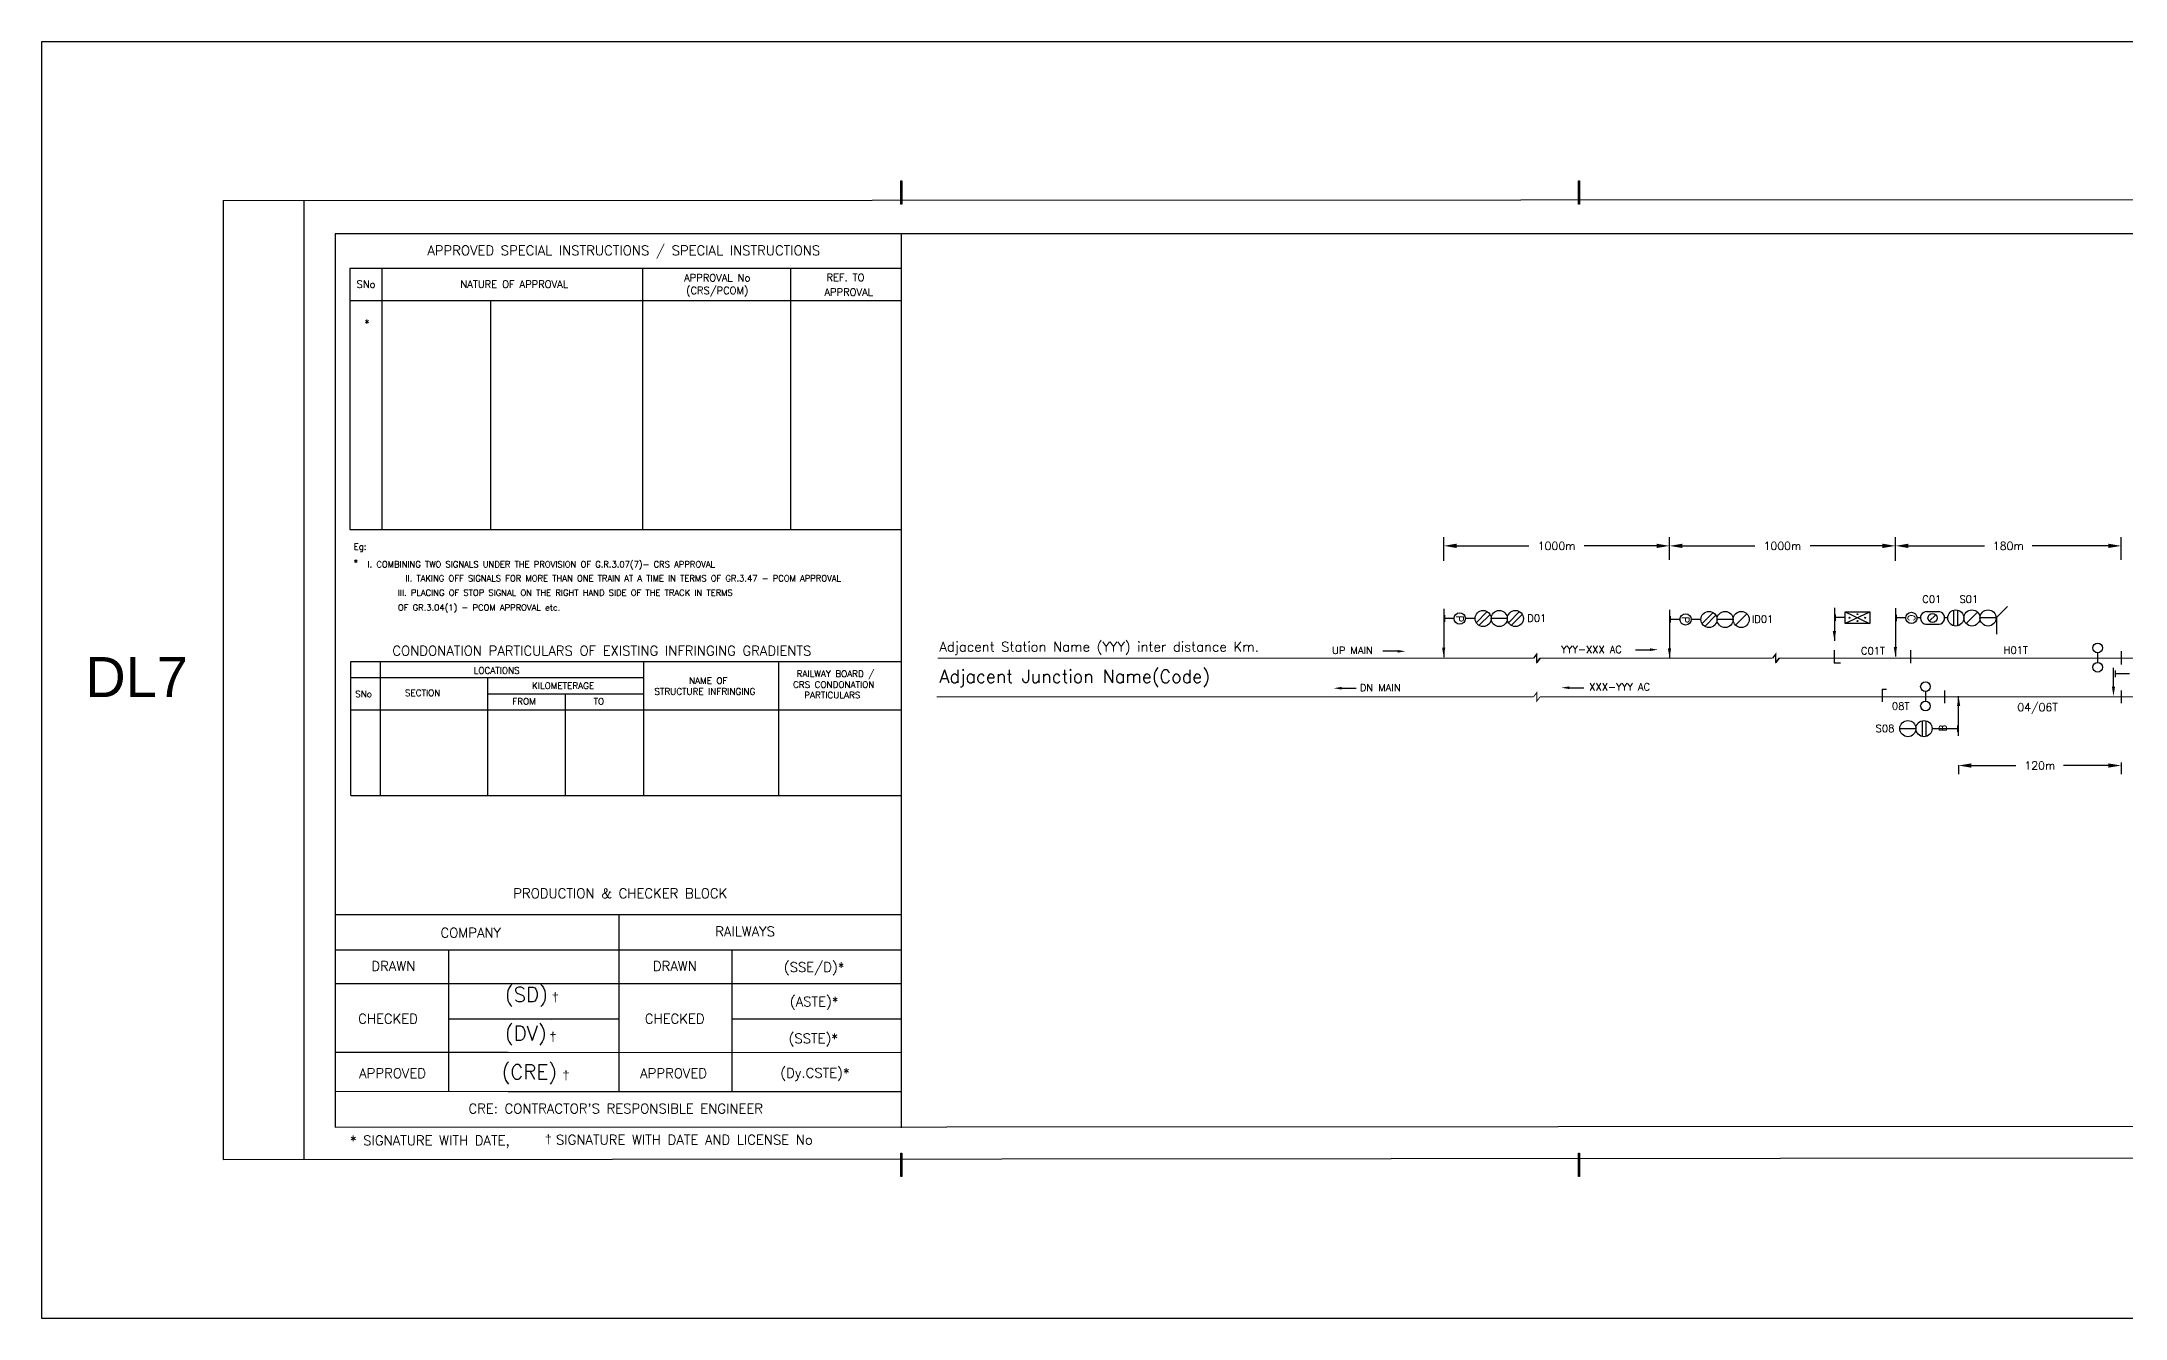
# Model space of a CAD drawing. Extents: x -19437 to 6205, y 191 to 7890.
# Drawn here: x -19437 to -18952.6, y 7592.9 to 7889.8 of the extents above; entities that cross this region are included whole.
import ezdxf
from ezdxf.enums import TextEntityAlignment as Align

# ---------------------------------------------------------------- set-up
doc = ezdxf.new("R2010")
doc.units = 0
doc.header["$LTSCALE"] = 0.5
doc.layers.get('0').update_dxf_attribs({"linetype": 'CONTINUOUS'})
doc.layers.get('DEFPOINTS').update_dxf_attribs({"linetype": 'CONTINUOUS'})
doc.layers.add('CHAINAGE', color=250, linetype='CONTINUOUS')
doc.layers.add('DIM', color=7, linetype='CONTINUOUS')
doc.styles.add('ARIAL', font='arial.ttf')
doc.styles.add('ROMANS', font='ROMANS.shx')
doc.dimstyles.get("Standard").update_dxf_attribs({"dimtxt": 0.18, "dimasz": 0.18, "dimexe": 0.18, "dimexo": 0.0625, "dimgap": 0.09, "dimtad": 0, "dimtih": 1, "dimtoh": 1, "dimdec": 4, "dimzin": 0, "dimdsep": 46, "dimtxsty": 'Standard', "dimcen": 0.09, "dimadec": 0, "dimazin": 0, "dimtfac": 1, "dimtdec": 4, "dimtofl": 0, "dimtmove": 0, "dimatfit": 3, "dimfxl": 1, "dimtolj": 1, "dimtzin": 0, "dimarcsym": 0})

# ---------------------------------------------------------------- blocks, each defined once
blk = doc.blocks.new('*D148')
at = {"color": 0, "lineweight": -2, "transparency": 16777216}
for p, q in [((-19058.6, 7770.59), (-19058.6, 7774.56)), ((-19006.1, 7769.81), (-19006.1, 7774.56)), ((-19055.6, 7772.56), (-19038.78, 7772.56)), ((-19009.1, 7772.56), (-19025.92, 7772.56))]:
    blk.add_line(p, q, dxfattribs=at)
at = {"color": 0, "transparency": 16777216}
for points in [[(-19055.6, 7773.06), (-19055.6, 7772.06), (-19058.6, 7772.56)], [(-19009.1, 7773.06), (-19009.1, 7772.06), (-19006.1, 7772.56)]]:
    blk.add_solid(points, dxfattribs=at)
at = {"layer": 'DEFPOINTS', "color": 0, "transparency": 16777216}
for p in [(-19058.6, 7769.59), (-19006.1, 7772.56), (-19006.1, 7768.81)]:
    blk.add_point(p, dxfattribs=at)
at = {"color": 0, "transparency": 16777216, "insert": (-19032.35, 7772.56), "char_height": 1.86, "attachment_point": 5, "style": 'ROMANS'}
blk.add_mtext('\\A1;1000m', dxfattribs=at)
blk = doc.blocks.new('*D149')
at = {"color": 0, "lineweight": -2, "transparency": 16777216}
for p, q in [((-19111.1, 7769.08), (-19111.1, 7774.56)), ((-19058.6, 7769.33), (-19058.6, 7774.56)), ((-19108.1, 7772.56), (-19091.28, 7772.56)), ((-19061.6, 7772.56), (-19078.42, 7772.56))]:
    blk.add_line(p, q, dxfattribs=at)
at = {"color": 0, "transparency": 16777216}
for points in [[(-19108.1, 7773.06), (-19108.1, 7772.06), (-19111.1, 7772.56)], [(-19061.6, 7773.06), (-19061.6, 7772.06), (-19058.6, 7772.56)]]:
    blk.add_solid(points, dxfattribs=at)
at = {"layer": 'DEFPOINTS', "color": 0, "transparency": 16777216}
for p in [(-19058.6, 7772.56), (-19111.1, 7768.08), (-19058.6, 7768.33)]:
    blk.add_point(p, dxfattribs=at)
at = {"color": 0, "transparency": 16777216, "insert": (-19084.85, 7772.56), "char_height": 1.86, "attachment_point": 5, "style": 'ROMANS'}
blk.add_mtext('\\A1;1000m', dxfattribs=at)
blk = doc.blocks.new('*D151')
at = {"color": 0, "lineweight": -2, "transparency": 16777216}
for p, q in [((-19006.1, 7769.08), (-19006.1, 7774.56)), ((-18953.6, 7769.33), (-18953.6, 7774.56)), ((-19003.1, 7772.56), (-18985.39, 7772.56)), ((-18956.6, 7772.56), (-18974.31, 7772.56))]:
    blk.add_line(p, q, dxfattribs=at)
at = {"color": 0, "transparency": 16777216}
for points in [[(-19003.1, 7773.06), (-19003.1, 7772.06), (-19006.1, 7772.56)], [(-18956.6, 7773.06), (-18956.6, 7772.06), (-18953.6, 7772.56)]]:
    blk.add_solid(points, dxfattribs=at)
at = {"layer": 'DEFPOINTS', "color": 0, "transparency": 16777216}
for p in [(-18953.6, 7772.56), (-19006.1, 7768.08), (-18953.6, 7768.33)]:
    blk.add_point(p, dxfattribs=at)
at = {"color": 0, "transparency": 16777216, "insert": (-18979.85, 7772.56), "char_height": 1.86, "attachment_point": 5, "style": 'ROMANS'}
blk.add_mtext('\\A1;180m', dxfattribs=at)
blk = doc.blocks.new('*D180')
at = {"color": 0, "lineweight": -2, "transparency": 16777216}
for p, q in [((-18991.42, 7721.55), (-18991.42, 7719.48)), ((-18988.42, 7721.48), (-18978.06, 7721.48)), ((-18956.62, 7721.48), (-18966.98, 7721.48)), ((-18953.62, 7722.17), (-18953.62, 7719.48))]:
    blk.add_line(p, q, dxfattribs=at)
at = {"color": 0, "transparency": 16777216}
for points in [[(-18988.42, 7721.98), (-18988.42, 7720.98), (-18991.42, 7721.48)], [(-18956.62, 7721.98), (-18956.62, 7720.98), (-18953.62, 7721.48)]]:
    blk.add_solid(points, dxfattribs=at)
at = {"layer": 'DEFPOINTS', "color": 0, "transparency": 16777216}
for p in [(-18991.42, 7722.55), (-18953.62, 7723.17), (-18953.62, 7721.48)]:
    blk.add_point(p, dxfattribs=at)
at = {"color": 0, "transparency": 16777216, "insert": (-18972.52, 7721.48), "char_height": 1.86, "attachment_point": 5, "style": 'ROMANS'}
blk.add_mtext('\\A1;120m', dxfattribs=at)

msp = doc.modelspace()

# ---------------------------------------------------------------- hatches: boundary and pattern name
at = {"true_color": 0x000000}
h = msp.add_hatch(color=18, dxfattribs=at)
h.dxf.hatch_style = 1
h.paths.add_polyline_path([(-19237.0345, 7857.4387), (-19237.3216, 7857.4387), (-19237.3216, 7852.0142), (-19237.0345, 7852.0142)])
h = msp.add_hatch(color=18, dxfattribs=at)
h.dxf.hatch_style = 1
h.paths.add_polyline_path([(-19079.4917, 7857.4387), (-19079.7788, 7857.4387), (-19079.7788, 7852.0142), (-19079.4917, 7852.0142)])
h = msp.add_hatch(color=18, dxfattribs=at)
h.dxf.hatch_style = 1
h.paths.add_polyline_path([(-19237.0345, 7631.3555), (-19237.3216, 7631.3555), (-19237.3216, 7625.931), (-19237.0345, 7625.931)])
h = msp.add_hatch(color=18, dxfattribs=at)
h.dxf.hatch_style = 1
h.paths.add_polyline_path([(-19079.4917, 7631.3555), (-19079.7788, 7631.3555), (-19079.7788, 7625.931), (-19079.4917, 7625.931)])

# ---------------------------------------------------------------- linework, layer by layer
at = {"color": 18, "true_color": 0x000000}
for p, q in [((-19394.8511, 7852.8576), (-17662.1127, 7853.7606)), ((-19394.8511, 7852.8576), (-19394.8511, 7629.8787)), ((-17669.1788, 7845.1276), (-19368.7605, 7845.1276)), ((-19368.7605, 7845.1276), (-19368.7605, 7637.3771)), ((-19237.1741, 7845.1276), (-19237.1741, 7637.2619)), ((-19365.4063, 7837.1493), (-19237.1741, 7837.1493)), ((-19365.4063, 7837.1493), (-19365.4063, 7776.3508)), ((-19357.9063, 7837.1493), (-19357.9063, 7776.3508)), ((-19297.3109, 7837.1493), (-19297.3109, 7776.3508)), ((-19262.9712, 7837.1493), (-19262.9712, 7776.3508)), ((-19365.4063, 7829.6493), (-19237.1741, 7829.6493)), ((-19365.4063, 7829.6493), (-19362.4537, 7829.6493)), ((-19332.6979, 7829.6493), (-19332.6979, 7776.3508)), ((-19365.4063, 7776.3508), (-19237.1741, 7776.3508)), ((-19111.0979, 7757.9169), (-19111.0979, 7746.6669)), ((-19110.9308, 7756.4136), (-19110.9308, 7754.9136)), ((-19108.6808, 7755.6636), (-19110.9308, 7755.6636)), ((-19103.8058, 7755.6636), (-19106.0558, 7755.6636)), ((-19103.5361, 7754.6947), (-19100.962, 7757.2689)), ((-19102.8997, 7754.0583), (-19100.3256, 7756.6325)), ((-19096.3058, 7755.6636), (-19100.0558, 7755.6636)), ((-19096.0361, 7754.6947), (-19093.462, 7757.2689)), ((-19095.3997, 7754.0583), (-19092.8256, 7756.6325)), ((-19058.5979, 7757.7039), (-19058.5979, 7746.4539)), ((-19058.4308, 7756.2006), (-19058.4308, 7754.7006)), ((-19056.1808, 7755.4506), (-19058.4308, 7755.4506)), ((-19051.3058, 7755.4506), (-19053.5558, 7755.4506)), ((-19051.0361, 7754.4817), (-19048.462, 7757.0559)), ((-19050.3997, 7753.8453), (-19047.8256, 7756.4195)), ((-19043.8058, 7755.4506), (-19047.5558, 7755.4506)), ((-19040.605, 7756.7764), (-19043.2567, 7754.1248)), ((-19020.2725, 7758.1629), (-19020.2725, 7750.4965)), ((-19020.1226, 7756.6147), (-19020.1226, 7755.1147)), ((-19017.7968, 7755.8647), (-19020.1226, 7755.87)), ((-19017.7852, 7757.1878), (-19012.1039, 7754.5356)), ((-19017.7304, 7754.5628), (-19012.1574, 7757.1266)), ((-19006.0979, 7758.0475), (-19006.0979, 7746.7975)), ((-19005.9308, 7756.5442), (-19005.9308, 7755.0442)), ((-19003.6808, 7755.7942), (-19005.9308, 7755.7942)), ((-19000.2659, 7755.7942), (-19001.0558, 7755.7942)), ((-18998.9013, 7757.2909), (-18996.014, 7757.2905)), ((-18998.2074, 7755.0314), (-18996.7224, 7756.5163)), ((-18993.9308, 7755.7942), (-18994.6403, 7755.7942)), ((-18992.5058, 7753.974), (-18992.5058, 7757.6144)), ((-18991.6058, 7753.974), (-18991.6058, 7757.6144)), ((-18986.98, 7757.1201), (-18989.6317, 7754.4684)), ((-18982.6808, 7755.7942), (-18986.4308, 7755.7942)), ((-18982.6808, 7755.7942), (-18980.0292, 7758.4459)), ((-18982.6252, 7755.7942), (-18982.6231, 7752.0442)), ((-18998.9102, 7754.3159), (-18996.0229, 7754.3155)), ((-19365.1636, 7714.5319), (-19365.1636, 7745.669)), ((-19365.1636, 7745.669), (-19237.1741, 7745.669)), ((-19358.2992, 7745.669), (-19358.2992, 7714.5319)), ((-19297.1114, 7745.669), (-19297.1114, 7714.5319)), ((-19265.7072, 7745.669), (-19265.7072, 7714.5319)), ((-19121.8327, 7748.0381), (-19125.2077, 7748.0381)), ((-19089.4438, 7747.4709), (-19090.2065, 7746.4539)), ((-19089.4438, 7745.4106), (-19089.4438, 7747.4709)), ((-19089.4438, 7745.4368), (-19089.4438, 7747.4709)), ((-19089.4438, 7745.4368), (-19088.681, 7746.4539)), ((-19088.681, 7746.4539), (-19089.4438, 7745.4368)), ((-19066.5192, 7748.419), (-19063.1442, 7748.419)), ((-19033.9073, 7747.4709), (-19034.67, 7746.4539)), ((-19033.9073, 7745.4106), (-19033.9073, 7747.4709)), ((-19033.9073, 7745.4368), (-19033.9073, 7747.4709)), ((-19033.9073, 7745.4368), (-19033.1446, 7746.4539)), ((-19033.1446, 7746.4539), (-19033.9073, 7745.4368)), ((-19020.3479, 7748.2975), (-19020.3479, 7745.2975)), ((-19020.3479, 7748.2975), (-19020.3479, 7745.2975)), ((-19018.8479, 7745.2975), (-19020.3479, 7745.2975)), ((-19018.8479, 7745.2975), (-19020.3479, 7745.2975)), ((-19002.6104, 7748.2975), (-19002.6104, 7745.2975)), ((-18959.0781, 7747.7095), (-18959.0781, 7745.4595)), ((-18953.5979, 7748.0344), (-18953.5979, 7745.0344)), ((-18953.5979, 7747.9356), (-18953.5979, 7744.9356)), ((-19365.1152, 7741.919), (-19297.1114, 7741.919)), ((-19333.3573, 7741.919), (-19333.3573, 7714.5319)), ((-18955.3979, 7739.9714), (-18955.3979, 7744.1763)), ((-18955.3979, 7739.8345), (-18955.3979, 7740.3287)), ((-18954.9761, 7743.5633), (-18954.9761, 7742.0633)), ((-18951.6898, 7742.8133), (-18954.9761, 7742.8187)), ((-19333.3573, 7738.169), (-19297.1114, 7738.169)), ((-19315.349, 7738.169), (-19315.349, 7714.5319)), ((-19134.8252, 7739.4545), (-19131.4502, 7739.4545)), ((-19081.8629, 7739.5686), (-19078.4879, 7739.5686)), ((-19009.1715, 7739.254), (-19009.1715, 7736.254)), ((-19009.1686, 7739.2526), (-19009.1686, 7736.2526)), ((-18999.1027, 7738.7095), (-18999.1027, 7736.4595)), ((-18994.697, 7738.9539), (-18994.697, 7735.9539)), ((-18991.3968, 7728.3786), (-18991.3968, 7737.5835)), ((-18953.5979, 7738.9539), (-18953.5979, 7735.9539)), ((-19365.1628, 7734.419), (-19237.1741, 7734.419)), ((-18999.8889, 7731.8844), (-18999.8889, 7728.244)), ((-18998.9889, 7731.8844), (-18998.9889, 7728.244)), ((-18991.5639, 7729.3142), (-18991.5639, 7730.8142)), ((-19005.0639, 7730.0642), (-19001.3139, 7730.0642)), ((-18997.5639, 7730.0642), (-18991.5639, 7730.0588)), ((-19365.1605, 7714.5319), (-19237.1741, 7714.5319)), ((-19368.7434, 7695.2269), (-19368.7481, 7637.3775)), ((-19328.5623, 7686.7702), (-19368.706, 7686.7729)), ((-19237.1741, 7686.764), (-19328.5623, 7686.7702)), ((-19302.8272, 7686.7702), (-19302.8272, 7645.6426)), ((-19328.5623, 7678.5177), (-19368.7064, 7678.5204)), ((-19342.3941, 7645.6439), (-19342.3939, 7678.5191)), ((-19237.1741, 7678.5115), (-19328.5626, 7678.5177)), ((-19276.5303, 7645.6412), (-19276.5301, 7678.5164)), ((-19328.5623, 7670.7051), (-19368.7067, 7670.7078)), ((-19237.1741, 7670.699), (-19328.5629, 7670.7051)), ((-19302.8272, 7662.5279), (-19342.394, 7662.5289)), ((-19318.4161, 7662.3542), (-19318.4171, 7662.3542)), ((-19237.1741, 7662.5216), (-19276.5302, 7662.5243)), ((-19328.5623, 7654.7167), (-19368.7073, 7654.7194)), ((-19237.1741, 7654.7105), (-19328.5636, 7654.7167)), ((-19328.5623, 7645.6426), (-19368.7077, 7645.6453)), ((-19237.1741, 7645.6364), (-19328.564, 7645.6426)), ((-19368.7481, 7637.3775), (-17669.3322, 7638.2587)), ((-19394.8511, 7629.8787), (-17661.9968, 7631.3555))]:
    msp.add_line(p, q, dxfattribs=at)
at = {"color": 18, "ltscale": 5, "true_color": 0x000000}
msp.add_line((-19376.1011, 7852.8571), (-19376.1011, 7629.8787), dxfattribs=at)
at = {"color": 18, "true_color": 0x000000}
for points in [[(-19237.3216, 7857.4387), (-19237.0345, 7857.4387), (-19237.0345, 7852.0142), (-19237.3216, 7852.0142)], [(-19079.7788, 7857.4387), (-19079.4917, 7857.4387), (-19079.4917, 7852.0142), (-19079.7788, 7852.0142)], [(-19012.0491, 7754.4782), (-19017.8072, 7754.4782), (-19017.8072, 7757.2225), (-19012.0491, 7757.2225)], [(-19237.3216, 7631.3555), (-19237.0345, 7631.3555), (-19237.0345, 7625.931), (-19237.3216, 7625.931)], [(-19079.7788, 7631.3555), (-19079.4917, 7631.3555), (-19079.4917, 7625.931), (-19079.7788, 7625.931)]]:
    msp.add_lwpolyline(points, close=True, dxfattribs=at)
for points, const_width in [([(-19228.7323, 7746.4539), (-19090.2065, 7746.4539)], 0.225), ([(-19090.2065, 7746.4539), (-19089.4438, 7747.4709), (-19089.4438, 7745.4368), (-19088.681, 7746.4539)], 0.2), ([(-19088.681, 7746.4539), (-19034.67, 7746.4539)], 0.225), ([(-19034.67, 7746.4539), (-19033.9073, 7747.4709), (-19033.9073, 7745.4368), (-19033.1446, 7746.4539)], 0.2), ([(-19033.1446, 7746.4539), (-18560.5013, 7746.4539)], 0.225), ([(-19228.9348, 7737.4539), (-19090.2065, 7737.4539)], 0.225), ([(-19090.2065, 7737.4539), (-19089.4438, 7738.4709), (-19089.4438, 7736.4368), (-19088.681, 7737.4539)], 0.2), ([(-19088.681, 7737.4539), (-18474.0601, 7737.4539)], 0.225)]:
    msp.add_lwpolyline(points, dxfattribs=dict(at, const_width=const_width))
msp.add_lwpolyline([(-19009.1715, 7739.254), (-19008.1449, 7739.254)], dxfattribs=at)
for centre, radius in [((-19107.3683, 7755.6636), 1.3125), ((-19101.9308, 7755.6636), 1.875), ((-19098.1808, 7755.6636), 1.875), ((-19094.4308, 7755.6636), 1.875), ((-19054.8683, 7755.4506), 1.3125), ((-19049.4308, 7755.4506), 1.875), ((-19045.6808, 7755.4506), 1.875), ((-19041.9308, 7755.4506), 1.875), ((-19016.7757, 7755.8572), 0.1031), ((-19014.925, 7756.6773), 0.1031), ((-19014.925, 7755.0787), 0.1031), ((-19013.0951, 7755.8572), 0.1031), ((-19002.3683, 7755.7942), 1.3125), ((-18997.4649, 7755.7738), 1.05), ((-18992.0558, 7755.7942), 1.875), ((-18988.3058, 7755.7942), 1.875), ((-18984.5558, 7755.7942), 1.875), ((-18959.0781, 7748.8345), 1.125), ((-18959.0781, 7744.3345), 1.125), ((-18999.1027, 7739.8345), 1.125), ((-18999.1027, 7735.3345), 1.125), ((-19003.1889, 7730.0642), 1.875), ((-18999.4389, 7730.0642), 1.875)]:
    msp.add_circle(centre, radius, dxfattribs=at)
for centre, start, end in [((-18998.7796, 7755.8053), 88.120249, 277.635276), ((-18996.1266, 7755.8053), 262.454334, 92.249791)]:
    msp.add_arc(centre, 1.4864, start, end, dxfattribs=at)
for points in [[(-19019.8975, 7752.7294), (-19020.6475, 7752.7294), (-19020.2725, 7750.4794)], [(-19121.8327, 7748.3506), (-19121.8327, 7747.7256), (-19119.9577, 7748.0381)], [(-19110.7229, 7748.9169), (-19111.4729, 7748.9169), (-19111.0979, 7746.6669)], [(-19063.1442, 7748.7315), (-19063.1442, 7748.1065), (-19061.2692, 7748.419)], [(-19058.2229, 7748.7039), (-19058.9729, 7748.7039), (-19058.5979, 7746.4539)], [(-19005.7229, 7749.0475), (-19006.4729, 7749.0475), (-19006.0979, 7746.7975)], [(-19134.8252, 7739.142), (-19134.8252, 7739.767), (-19136.7002, 7739.4545)], [(-19081.8629, 7739.2561), (-19081.8629, 7739.8811), (-19083.7379, 7739.5686)], [(-18991.772, 7735.3345), (-18991.022, 7735.3345), (-18991.397, 7737.5845)], [(-18955.0229, 7739.8345), (-18955.7729, 7739.8345), (-18955.3979, 7737.5845)]]:
    msp.add_solid(points, dxfattribs=at)
at = {"layer": 'CHAINAGE'}
msp.add_lwpolyline([(-17618.8194, 7592.9348), (-19437.0072, 7592.9348), (-19437.0072, 7889.8014), (-17618.8194, 7889.8014)], close=True, dxfattribs=at)

# ---------------------------------------------------------------- texts
at = {"color": 18, "true_color": 0x000000, "style": 'ROMANS'}
for s, height, p in [('APPROVED SPECIAL INSTRUCTIONS / SPECIAL INSTRUCTIONS', 2.25, (-19301.6989, 7841.0938)), ('SNo', 1.6875, (-19361.6076, 7833.3993)), ('NATURE OF APPROVAL', 1.6875, (-19327.1582, 7833.3993)), ('APPROVAL No', 1.6875, (-19279.9602, 7834.9017)), ('(CRS/PCOM)', 1.6875, (-19279.9602, 7831.8168)), ('APPROVAL', 1.6875, (-19249.4, 7831.5671)), ('REF. TO', 1.6875, (-19250.15, 7834.9672)), ('*', 1.6875, (-19361.4061, 7824.3352)), ('*', 1.425, (-19363.9637, 7768.6934)), ('II. TAKING OFF SIGNALS FOR MORE THAN ONE TRAIN AT A TIME IN TERMS OF GR.3.47 - PCOM APPROVAL', 1.425, (-19301.8232, 7765.0094)), ('III. PLACING OF STOP SIGNAL ON THE RIGHT HAND SIDE OF THE TRACK IN TERMS ', 1.425, (-19314.8107, 7761.6605)), (' OF GR.3.04(1) - PCOM APPROVAL etc.', 1.425, (-19335.8069, 7758.117))]:
    msp.add_text(s, height=height, dxfattribs=at).set_placement(p, align=Align.MIDDLE)
for s, height, p in [('Eg:', 1.425, (-19364.4461, 7771.6632)), ('I. COMBINING TWO SIGNALS UNDER THE PROVISION OF G.R.3.07(7)- CRS APPROVAL', 1.425, (-19361.269, 7767.5572)), ('CONDONATION PARTICULARS OF EXISTING INFRINGING GRADIENTS', 2.25, (-19355.4833, 7747.0464)), ('LOCATIONS', 1.5, (-19336.5713, 7742.8392)), ('KILOMETERAGE', 1.5, (-19323.0383, 7739.2864)), ('CRS CONDONATION ', 1.5, (-19262.3441, 7739.5402)), ('RAILWAY BOARD /', 1.5, (-19261.5215, 7742.0669)), ('SNo', 1.5, (-19364.1236, 7737.3772)), (' SECTION', 1.5, (-19353.593, 7737.62)), ('FROM', 1.5, (-19327.61, 7735.6604)), ('TO', 1.5, (-19308.7099, 7735.6604)), ('PARTICULARS', 1.5, (-19259.7437, 7737.1152))]:
    msp.add_text(s, height=height, dxfattribs=at).set_placement(p)
for s, rotation, p in [('P', 270, (-19107.3683, 7755.5817)), ('P', 270, (-19054.8683, 7755.3687)), ('C', 270, (-19002.3683, 7755.7942)), ('B', 90, (-18995.0822, 7730.1457))]:
    msp.add_text(s, height=1.6875, rotation=rotation, dxfattribs=at).set_placement(p, align=Align.MIDDLE)
for s, height, p in [('Adjacent Station Name (YYY) inter distance Km.', 2.25, (-19228.3209, 7747.2927)), ('YYY-XXX AC', 1.6875, (-19083.7904, 7747.1268)), ('Adjacent Junction Name(Code)', 3, (-19228.3181, 7739.8011)), ('XXX-YYY AC', 1.6875, (-19077.2383, 7738.4207))]:
    msp.add_text(s, height=height, dxfattribs=at).set_placement(p, align=Align.BOTTOM_LEFT)
for s, p in [('UP MAIN', (-19137.0469, 7748.2633)), ('DN MAIN', (-19130.582, 7739.5781))]:
    msp.add_text(s, height=1.6875, dxfattribs=at).set_placement(p, align=Align.MIDDLE_LEFT)
for s, p in [('C01T', (-19008.5261, 7747.3137)), ('H01T', (-18975.2947, 7747.4792))]:
    msp.add_text(s, height=1.6875, dxfattribs=at).set_placement(p, align=Align.RIGHT)
msp.add_text('04/06T', height=1.86, dxfattribs=at).set_placement((-18968.3487, 7733.553), align=Align.BOTTOM_RIGHT)
for s, p in [('PRODUCTION & CHECKER BLOCK', (-19302.5039, 7691.7653)), ('COMPANY', (-19337.2659, 7682.6016)), ('RAILWAYS', (-19273.4932, 7682.906)), ('DRAWN', (-19355.2574, 7674.8388)), ('DRAWN', (-19289.8025, 7674.8388)), ('(SSE/D)*', (-19257.4427, 7674.6017)), ('(ASTE)*', (-19257.4427, 7666.6022)), ('CHECKED', (-19356.491, 7662.5917)), ('CHECKED', (-19289.8508, 7662.5917)), ('(SSTE)*', (-19257.638, 7658.0174)), ('APPROVED', (-19355.4353, 7649.933)), ('APPROVED', (-19290.1173, 7649.933)), ('(Dy.CSTE)*', (-19257.2473, 7650.0179)), ("CRE: CONTRACTOR'S RESPONSIBLE ENGINEER", (-19303.5675, 7641.7181))]:
    msp.add_text(s, height=2.25, dxfattribs=at).set_placement(p, align=Align.MIDDLE_CENTER)
at = {"color": 18, "true_color": 0x000000, "insert": (-19295.4359, 7741.9579), "char_height": 1.5, "width": 27.752597, "attachment_point": 1, "style": 'ROMANS'}
msp.add_mtext('\\pi8.91201;NAME OF \\P\\pi0.8763;STRUCTURE INFRINGING', dxfattribs=at)
at = {"color": 18, "true_color": 0x000000, "attachment_point": 1, "style": 'ROMANS'}
for s, width, heights, insert, char_height in [('(SD)', 23.214917, [11.7421], (-19329.3378, 7669.9217), 3.375), ('{\\fArial|b0|i0|c0|p34;\\H1.08333x;\\C256;†}', 5.489766, [5.8682], (-19318.4081, 7668.6379), 1.875), ('(DV)', 23.214917, [11.7421], (-19329.3378, 7660.9217), 3.375), ('{\\fArial|b0|i0|c0|p34;\\H1.08333x;\\C256;†}', 5.489766, [5.8682], (-19318.9479, 7659.4505), 1.875), ('(CRE)', 23.214917, [11.7421], (-19330.0878, 7651.9217), 3.375), ('{\\fArial|b0|i0|c0|p34;\\H1.08333x;\\C256;†}', 5.489766, [5.8682], (-19315.9061, 7650.502), 1.875), ('* SIGNATURE WITH DATE, ', 230.51363, [11.7421], (-19365.3378, 7635.4217), 2.25), ('{\\fArial|b0|i0|c0|p34;\\H1.08333x;\\C256;†}', 5.489766, [5.8682], (-19320.0158, 7635.6142), 1.875), ('SIGNATURE WITH DATE AND LICENSE No', 230.51363, [11.7421], (-19317.443, 7635.5813), 2.25)]:
    msp.add_mtext_dynamic_manual_height_columns(s, width=width, gutter_width=11.25, heights=heights, dxfattribs=dict(at, insert=insert, char_height=char_height))
at = {"color": 18, "true_color": 0x000000, "style": 'ROMANS'}
for tag, text, p in [('C01', 'SXXA', (-18997.6276, 7759.3128)), ('S01', 'SXX', (-18989.0293, 7759.3128)), ('D01', 'SXYZ', (-19089.462, 7754.8992)), ('ID01', 'SXYZ', (-19036.962, 7754.6862))]:
    msp.add_attdef(tag, text=text, height=1.6875, dxfattribs=at).set_placement(p, align=Align.CENTER)
msp.add_attdef('S08', (-19010.682, 7729.2527), 'SXX', height=1.6875, dxfattribs=at)
at = {"layer": 'DIM', "color": 1, "ltscale": 5, "style": 'ARIAL'}
msp.add_text('DL7', height=9.3, dxfattribs=at).set_placement((-19426.8599, 7737.4065))
at = {"layer": 'DIM', "color": 18, "ltscale": 5, "true_color": 0x000000, "style": 'ROMANS'}
msp.add_attdef('08T', text='Sh', height=1.6875, dxfattribs=at).set_placement((-19006.8891, 7735.3068), align=Align.MIDDLE_LEFT)

# ---------------------------------------------------------------- dimensions: what is measured, and where the dimension line sits
at = {"color": 18, "true_color": 0x000000}
for base, p1, p2, text, picture, middle in [((-19058.5979, 7772.5622), (-19111.0979, 7768.0813), (-19058.5979, 7768.3258), '1000m', '*D149', (-19084.8479, 7772.5622)), ((-19006.0979, 7772.5622), (-19058.5979, 7769.5901), (-19006.0979, 7768.8115), '1000m', '*D148', (-19032.3479, 7772.5622)), ((-18953.5979, 7772.5622), (-19006.0979, 7768.0813), (-18953.5979, 7768.3258), '180m', '*D151', (-18979.8479, 7772.5622))]:
    dim = msp.add_linear_dim(base=base, p1=p1, p2=p2, text=text, dimstyle='Standard', override={"dimtxt": 1.86, "dimasz": 3, "dimexe": 2, "dimexo": 1, "dimgap": 2, "dimdec": 2, "dimlfac": 2.5, "dimpost": 'm', "dimtxsty": 'ROMANS'}, dxfattribs=at)
    dim.commit()
    dim.dimension.update_dxf_attribs({"geometry": picture, "text_midpoint": middle})
dim = msp.add_linear_dim(base=(-18953.6197, 7721.4825), p1=(-18991.4186, 7722.5472), p2=(-18953.6197, 7723.1651), angle=180, text='120m', dimstyle='Standard', override={"dimtxt": 1.86, "dimasz": 3, "dimexe": 2, "dimexo": 1, "dimgap": 2, "dimdec": 2, "dimlfac": 2.5, "dimpost": 'm', "dimtxsty": 'ROMANS'}, dxfattribs=at)
dim.commit()
dim.dimension.update_dxf_attribs({"geometry": '*D180', "text_midpoint": (-18972.5191, 7721.4825)})

doc.saveas('drawing.dxf')
